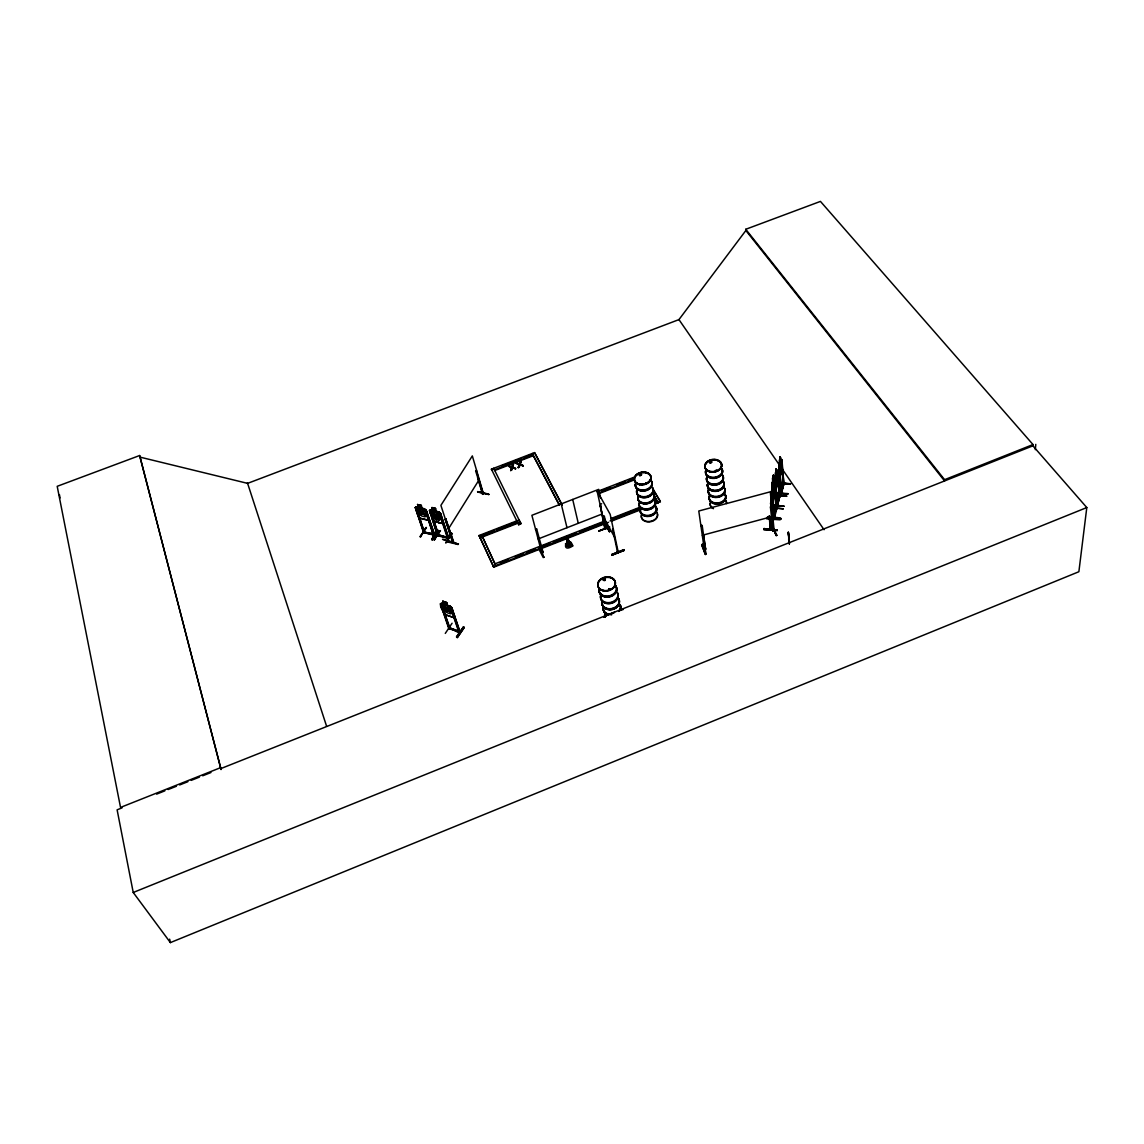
<?xml version="1.0" encoding="UTF-8"?>
<svg xmlns="http://www.w3.org/2000/svg" width="1144" height="1144" viewBox="0 0 1144 1144"><rect width="100%" height="100%" fill="white"/><g stroke="black" fill="none" stroke-linecap="round" stroke-linejoin="round"><path stroke-width="1.5" d="M645.316 483.526L645.759 483.526M645.631 482.711L645.96 483.54M641.126 474.774L639.839 473.916L639.539 475.575M640.969 475.06L641.112 474.131M641.512 474.431L639.853 475.504M612.569 528.742L617.631 552.638L617.217 551.394L618.032 551.522M639.968 475.017L639.382 474.445L640.225 475.346M618.032 551.551L617.331 551.351M605.576 529.172L604.733 529.143L605.333 528.399M605.519 529.229L597.025 490.733L610.167 514.328L618.275 552.38M763.849 529.572L777.334 530.444L763.949 528.571L763.849 529.601L777.319 530.501M763.935 528.614L777.305 530.001M767.338 518.032C779.321 515.572 791.076 521.349 767.338 518.046L780.637 519.319M780.723 518.432L767.424 517.031M610.109 589.332L609.495 588.731L609.638 589.475M567.267 546.303L567.467 539.339L571.314 544.415L569.455 546.675L567.267 546.303L567.338 539.611M608.851 589.832L609.251 588.717L609.037 589.746M608.88 589.289L609.609 588.845L608.966 589.303M776.304 493.307L787.901 493.936M787.873 493.607L776.404 492.821M603.574 580.022L605.047 579.608L604.075 578.75M745.745 229.286L944.586 479.693L944.558 480.938L745.859 230.502L745.745 229.286L820.448 201.401L1033.003 444.558L1032.903 445.831L1086.8 507.55L1078.878 571.728L170.385 942.599L133.233 892.477L117.117 809.823L122.05 807.864M603.231 579.364L603.903 580.323M774.631 487.416L774.831 483.411M448.634 628.542L450.135 628.628L442.113 606.02L441.069 605.662L448.805 628.728C452.338 627.841 461.575 635.964 458.858 630.83M449.692 628.399L448.72 627.341L460.288 632.074L459.044 630.859M450.135 628.628L449.864 627.827M772.257 496.067L772.901 496.839L773.687 493.793L772.529 478.335L773.373 475.103L773.63 478.349L774.774 476.018L777.234 505.605L780.136 495.223M775.975 508.236L776.862 507.45L776.962 508.494M423.695 532.146L415.272 507.464L417.832 515.215L420.062 518.332L428.685 520.434L428.8 517.746M428.685 520.434L428.871 517.889M774.645 516.43L773.887 518.132L771.442 492.092L772.014 487.802L774.431 518.16L771.842 493.007L774.731 517.188L773.802 517.274L776.09 508.708M781.08 492.363C782.053 492.306 781.266 493.278 783.297 484.127M780.365 460.017L779.979 456.742L779.107 465.579L781.581 493.379L784.069 482.897L783.254 483.669M771.027 529.558L773.487 518.904L772.672 520.577M770.627 527.827L771.285 528.857L770.384 528.742M1035.32 449.678L1035.778 444.358M453.996 617.574L454.282 615.157M459.016 631.688L460.045 632.489L451.823 607.65L450.25 606.234L441.327 603.346C438.381 605.734 443.7 611.911 445.259 614.671L454.125 617.703L454.411 615.215M772.186 500.243C767.61 503.918 776.719 467.939 772.986 484.77C772.214 475.418 771.542 493.05 772.672 494.437L772.944 485.757L772.143 488.803M775.561 476.276L776.075 481.91L776.347 473.273L774.831 479.579M781.037 493.121L778.835 467.181L780.809 457.643L783.44 483.869L781.152 493.236L784.026 483.068M772.157 485.714L774.745 476.161M566.752 545.545L567.352 539.467M775.989 468.997L775.131 477.892L776.29 484.327L777.276 477.305L776.132 469.011L776.39 472.272L776.976 470.027L775.031 477.377M772.629 484.026L772.686 478.349M426.412 527.541L420.02 536.808L426.354 527.584M440.497 530.687L433.991 539.925L440.04 530.587M783.282 508.894L771.699 507.764M772.472 504.676L784.098 506.277L772.386 505.591M775.031 495.395L786.672 495.924L775.017 494.866M776.047 508.251L776.819 507.621M774.116 516.416L776.418 508.236M777.191 504.647L777.248 503.846M777.262 505.505L779.965 495.895M774.374 518.075L776.89 508.408M777.82 505.462L775.26 480.437L777.706 505.648L779.407 496.296M766.666 518.833L780.079 519.834M778.95 483.24L790.518 483.769M773.444 482.325C776.132 481.696 773.616 508.222 772.057 500.114M775.989 489.546L777.934 478.02L777.949 481.996M776.147 489.56L778.063 481.981M771.842 493.007L771.614 493.908L772.314 493.05M776.79 509.18L776.061 509.252L773.873 479.379L773.058 482.411M779.464 496.911L777.534 471.714L779.379 496.696M774.617 484.212L773.916 485.056M775.503 481.367L775.732 480.48M777.991 471.757L777.305 472.601M770.341 528.628C778.02 504.704 767.095 537.537 771.127 527.913M772.701 519.834L773.43 518.875M769.111 515.844L770.441 529.701L770.713 528.7M771.943 523.909L773.444 519.09M769.583 515.887L770.913 529.758L771.213 528.771M772.572 481.51L771.871 484.784M776.132 469.011L775.432 475.275M772.043 485.742L772.457 482.768M775.46 473.201L775.975 471.271M781.881 469.798L779.936 477.248L781.881 465.837M779.221 468.125L781.209 492.449M783.354 484.756L781.495 459.516L783.997 484.613L783.268 484.541M783.926 484.598L781.953 459.559M772.543 530.358L772.886 531.274C776.09 530.802 769.941 530.716 773.83 529.758M779.55 462.991L779.979 456.742L781.223 465.093L780.237 472.043L779.607 471.228M779.45 460.918L779.865 457.986M772.758 520.792L770.699 495.681L773.415 520.649M773.301 520.82L771.17 495.724M539.224 548.033L543.929 557.285L543.243 557.543L538.738 548.691L539.425 548.434M772.643 478.364L773.373 475.103M770.484 503.903L770.641 502.802M452.08 623.237L445.288 633.404M518.346 467.681L519.204 464.879L516.073 463.02L519.09 464.407L518.346 467.681L519.748 464.65L523.123 465.851L519.748 464.65M519.233 467.338L519.876 465.122M516.201 463.492L519.49 464.235L520.906 461.161L520.163 464.478L523.123 465.851M519.49 464.235L520.019 461.504M510.796 470.584L511.668 467.782L508.537 465.908L511.54 467.295L510.796 470.584L512.212 467.538L515.572 468.754L512.212 467.538M511.683 470.241L512.34 468.025M508.665 466.394L511.954 467.138L513.37 464.064L512.612 467.381L515.572 468.754M511.954 467.138L512.483 464.392M704.089 548.476L705.548 548.076M702.173 525.525L700.843 525.525L702.173 525.525L705.662 549.306L704.232 549.263L705.662 548.934M520.163 464.478L520.906 461.161M512.612 467.381L513.37 464.064M618.89 598.97L618.732 598.855A8.723 6.721 -12.3 0 1 611.597 608.594A8.723 6.721 -12.3 0 1 602.059 601.658M715.415 470.47L716.559 470.298M716.845 470.627L715.744 470.799M709.752 461.876L711.454 461.561M711.025 462.533L711.496 461.876M709.68 462.676L709.909 461.275L710.224 462.533M483.211 492.549C480.809 495.838 485.042 493.507 482.711 492.563C482.339 493.436 482.839 495.009 483.011 493.379L476.662 471.843M483.397 493.579L472.329 455.913L440.898 505.376L452.995 542.656C454.683 539.811 450.908 543.829 453.238 541.512M458.358 544.058C427.942 535.692 449.049 539.868 458.143 544.501L446.832 541.755L447.004 540.769M447.075 541.255L458.458 543.986M603.717 580.251L603.303 579.179M640.025 474.259L641.012 474.617L639.753 475.232M641.012 474.159L640.64 475.275M641.527 475.017L641.427 474.217M605.047 579.608L604.146 579.064M605.162 579.608L604.075 580.337M639.482 474.445L639.639 474.86M701.73 544.859C703.388 541.584 707.149 554.583 705.39 554.54L701.73 544.859L705.405 554.482M605.433 526.812L606.792 526.726M606.678 526.726L606.806 527.656L604.289 515.915M607.006 527.47L605.534 527.398M482.453 494.079L477.563 477.434M452.609 542.342L445.173 519.562L445.702 518.704L453.639 541.841M542.957 552.566C541.598 552.052 541.612 550.507 542.871 552.609L541.798 553.038L531.888 515.301L598.698 489.36L600.529 497.926M541.527 552.166L541.913 553.024L543.1 552.466L536.679 529.014L535.564 529.457L536.679 529.014M777.734 504.59L777.963 503.732L777.52 504.518M771.056 529.658L769.984 516.702M783.297 508.737L771.699 507.578M786.571 496.31L774.989 494.894M790.418 484.155L778.907 482.739M704.332 548.305C703.488 550.75 707.106 548.848 704.346 549.663L698.784 511.011L770.284 491.82L774.188 530.916L774.116 530.044L772.715 530.487M776.318 507.464L773.873 518.003M779.994 496.839L777.534 471.714M770.613 528.785L769.526 516.659M781.667 493.25L779.693 468.168M572.701 545.988C559.33 554.64 567.896 532.603 572.844 545.831M704.232 548.434L705.233 548.048M433.033 510.567L431.517 511.039L433.276 516.416L435.864 519.162L439.296 520.034L440.397 518.232L438.638 512.898L436.479 511.454L440.597 513.37L448.605 538.495L447.576 538.281M488.831 494.594L477.563 491.605L488.745 494.094M452.91 541.655C454.44 539.324 450.893 542.442 453.181 541.612L446.26 520.406M482.825 492.449L482.768 493.364M477.706 492.077L488.86 494.437M476.076 471.142L476.576 470.327L475.675 471.056L483.011 494.194M446.103 518.804L445.173 519.562M448.534 528.728L479.279 479.493M432.361 539.882C444.773 523.022 433.462 531.817 432.289 539.811M433.347 534.005L424.51 532.189L434.506 534.076L433.376 533.719L433.347 534.963L425.711 512.083L426.941 511.997L425.711 512.083M434.291 534.391L433.118 534.205L434.391 534.048M433.333 534.906L425.911 511.754M431.646 539.282L437.48 529.929M431.731 539.725L437.737 530.373M423.194 531.645L424.424 531.96M421.321 505.362L417.546 504.576L421.321 505.362L422.136 508.408L426.169 510.253L434.52 535.249L423.609 532.546L434.777 534.891L426.24 510.152L424.824 508.837L416.216 506.778M420.062 518.332L417.903 515.115M437.451 534.448L447.175 537.58C449.878 535.592 446.732 539.997 447.604 536.979M451.551 533.204L452.323 533.833L445.717 543.014L451.637 533.261M422.293 508.236L424.381 509.695L426.183 515.029L425.125 516.845L421.693 516.015L419.076 513.298L417.245 507.979L418.761 507.464L417.774 504.604M423.552 532.589L415.93 509.352L416.931 509.595L424.424 532.818L424.267 532.017M424.538 532.775L416.931 509.595M438.538 535.321L438.509 534.606L438.953 535.592L437.508 535.592L429.558 510.467L430.587 509.924L429.443 510.639L434.248 521.392L442.9 523.552L434.219 521.435L442.9 523.552M431.488 511.082L433.004 510.467L430.502 509.809L439.082 512.054L440.526 513.484L436.393 511.568L435.607 508.508L431.917 507.564L432.904 510.41M439.939 515.301L441.169 515.229L439.939 515.301L447.547 538.323M432.132 518.118L434.219 521.435L442.785 523.437M448.348 538.481L437.637 535.664L430.158 512.426L431.174 512.684L438.953 535.592M437.294 534.877L438.681 535.95L431.174 512.684M436.836 521.964L431.917 507.564M430.516 509.795L439.053 512.126M456.542 636.908L463.506 626.841L464.235 627.484L457.343 637.594L456.542 636.908L463.463 626.812M456.842 637.38L463.677 627.227M464.235 627.47L457.343 637.58M448.834 628.671L460.16 632.089L451.708 607.65M449.492 628.127L448.705 627.427L449.306 628.199M454.125 617.703L445.259 614.671M451.108 609.509L452.395 609.509L451.108 609.509L458.93 632.232M450.25 606.234L451.737 607.764M448.906 627.355L449.835 629.014L442.113 606.02M443.858 604.075L442.871 601.229L446.675 602.516L447.576 605.462L449.792 606.992L451.608 612.269L450.493 613.856L446.961 612.655L444.287 609.781L442.442 604.504L444.015 604.204M446.675 602.516L442.785 601.344M711.825 462.147L710.252 462.762M609.966 589.374L608.751 589.589M605.305 580.251L604.99 579.078M602.988 579.379L604.089 578.649M779.55 465.208L678.95 319.605L745.859 230.502M453.167 542.471L452.967 540.697M482.754 493.479L482.654 492.635M566.852 544.615L567.467 539.339M773.787 478.364L774.316 477.763L776.004 489.36M772.929 518.933L773.044 519.691M609.008 588.731L608.622 589.603M609.066 588.96L609.223 588.688M603.674 578.907L603.832 580.022M716.373 470.356L716.888 470.341M645.888 483.411L645.102 483.64M641.269 475.103L640.468 475.504M415.201 507.578L418.69 507.578L417.617 504.475M415.329 507.636L416.23 506.978M429.586 510.71L432.947 510.696M604.804 529L600.185 505.391L605.505 529.314M541.598 551.708L541.798 552.495M705.934 554.325L702.302 544.258M440.34 603.903L441.484 603.346M711.454 462.533L710.553 462.791M423.58 531.331L423.68 532.575M434.405 535.206L434.034 534.391M447.375 538.166L447.104 537.351L448.348 537.237M779.636 495.066L779.55 496.024M603.717 617.174L606.42 616.087M620.434 610.453L623.38 609.409M133.233 892.477L1086.8 507.55M609.352 531.66L610.024 531.374L609.352 531.66L604.504 523.008M944.586 479.693L1033.003 444.558M220.106 767.853L120.535 807.421L57.2 486.314L139.639 455.526L221.064 769.483L139.639 455.526M156.628 794.122L164.85 790.847M168.154 789.532L176.376 786.271M179.665 784.956L187.902 781.681M191.191 780.38L199.428 777.105M202.717 775.789L210.954 772.529M220.835 768.596L1032.903 445.831M610.51 613.77L614.557 612.169M613.942 612.941L611.339 613.971L611.568 614.943M605.519 526.669L606.534 526.383M541.713 552.638C543.629 553.238 541.97 550.121 542.942 551.866M541.87 552.952L542.971 552.509M606.706 527.227L605.834 528.028L605.476 527.155M611.725 554.511L624.038 549.649L624.266 550.378L611.968 555.24L611.725 554.511L624.052 549.721M624.266 550.35L611.811 554.912M601.315 507.65L600.557 504.161L601.673 503.717M609.623 527.098L598.812 531.03L609.466 526.64M598.827 531.059L609.523 526.969M570.599 541.999L565.379 543.958M538.166 538.953L602.244 513.956M604.132 521.221L495.052 563.82L495.266 564.535M610.739 518.632L640.483 507.021M500.228 562.591L508.479 559.373M515.086 556.785L523.351 553.553M526.655 552.266L534.906 549.048M541.512 546.46L549.778 543.228M553.081 541.941L576.204 532.904M579.507 531.617L602.631 522.579M612.54 518.718L640.626 507.75M652.466 488.088L660.288 501.229L654.811 504.232M608.508 522.322L493.693 567.209L493.479 566.494L606.706 522.25M610.009 520.963L639.796 509.323M654.683 503.503L657.986 502.216L653.61 494.837M658.072 502.874L660.288 501.229M611.826 521.035L641.584 509.409M493.693 567.209L479.093 535.506L519.233 519.919L519.433 520.634M479.307 536.207L493.75 530.601M496.968 529.357L516.216 521.893M596.939 491.648L634.877 476.919M518.647 522.922L480.094 537.894L479.865 537.179L520.048 521.578L520.248 522.293M602.044 490.461L610.281 487.258M616.873 484.698L625.124 481.495M628.428 480.208L633.376 478.292M599.485 492.621L634.162 479.15M518.704 524.796L520.835 523.18L518.704 524.796L491.419 469.169L534.563 452.609L562.333 505.19M599.642 493.35L634.305 479.879M501.916 465.923L521.235 458.515M524.452 457.285L532.489 454.197L532.317 453.467L559.202 504.547M508.537 465.908L511.826 466.652M516.073 463.02L519.362 463.763M512.612 464.879L513.499 464.536M520.148 461.976L521.02 461.647M510.667 470.112L511.554 469.769M518.218 467.21L519.104 466.866M711.053 462.491L710.138 462.476M770.541 507.192L771.599 506.535L770.398 506.863L773.058 531.331L772.529 530.115M772.271 525.882L776.89 535.335L776.161 535.535L772.143 525.511M772.1 525.983L772.815 525.797M772.958 530.416L773.859 530.173M776.89 535.306L776.161 535.535M702.359 535.278L772.658 516.416M773.859 530.587L773.973 529.715M604.49 522.536L609.509 531.531M710.495 461.089L711.468 461.189M710.567 461.461L711.439 461.733M425.911 527.484L420.634 536.965M604.061 578.664L604.79 578.664M788.688 536.522L788.273 532.074L789.389 543.414M788.316 532.446L788.831 536.908M789.288 543.8L788.745 537.294L789.489 543.786M788.902 539.081L789.231 543.572L788.674 538.752L788.759 540.368M788.631 536.922L789.131 540.54M434.42 539.982L440.011 530.63M606.663 526.326L606.563 527.227M437.895 535.263L437.737 534.405M777.906 478.106L777.319 470.084M779.007 465.05L778.807 467.252M775.432 487.673L776.147 489.375M774.559 490.461L774.588 494.437M774.631 476.004L775.046 479.379M779.078 482.697L790.547 483.798M778.964 483.054L790.433 484.127M775.046 495.195L786.586 496.281M772.929 481.395L772.357 483.497M776.39 492.95L787.901 494.065M770.827 505.062L784.098 506.277M771.299 505.948L771.285 503.288M640.154 475.704L639.196 475.089M609.652 588.731L610.052 589.031M448.048 537.709L448.319 538.524M459.459 631.702L459.001 630.916M415.715 509.666L416.731 509.924M428.628 520.205L420.177 518.16L418.018 515.129M140.512 457.243L247.605 483.369L679.064 319.562M423.666 531.331L424.524 531.602M432.832 508.351L435.378 509.881L432.847 508.322L435.063 508.894M436.779 512.426L433.333 511.554L436.793 512.412L438.552 517.76L435.106 516.888M429.944 512.755L430.959 513.012M433.176 509.28L435.378 509.866M438.753 535.006L447.39 537.251M440.483 513.384L448.82 538.166L447.847 537.852L440.154 514.972M435.135 516.859L438.552 517.746M439.31 520.019L435.893 519.119L433.304 516.373M437.837 535.292L448.691 538.095M711.01 461.275L711.496 462.033M441.412 603.46L443.943 604.318L442.871 601.229M450.15 606.42L447.49 605.519L446.503 602.673M440.826 606.02L441.87 606.377M449.935 628.056L458.815 631.116M571.314 544.415L567.824 539.253M520.034 464.006L522.994 465.365M512.483 466.895L515.458 468.268M709.923 462.834L709.466 461.904M436.465 511.468L438.638 512.898M618.089 552.023L618.089 551.494M603.203 580.265L604.733 580.623L605.39 579.121M777.991 504.776L777.076 504.676M438.996 512.226L440.411 513.484M443.186 611.382L445.388 614.5M432.089 518.203L434.277 521.364M781.566 468.139L824.052 529.715M567.982 539.31L570.799 543.643M773.659 484.999L774.388 486.143L774.016 478.235L773.544 483.597L772.829 482.553L772.586 483.826M652.595 488.817L660.417 501.959M654.611 497.025L658.115 502.945M611.94 555.169L624.152 550.121M605.104 522.708L610.024 531.388M602.202 514.7L615.186 538.266M568.053 539.582L571.228 545.331M561.69 504.361L534.563 452.609M533.304 455.741L559.373 505.262M539.239 548.448L543.929 557.285M521.035 523.895L493.679 468.296L491.62 469.884L491.419 469.169M495.366 564.721L482.225 536.264L496.081 566.266M479.093 535.506L493.479 566.494M567.953 539.711L570.541 546.16M440.411 603.789L449.149 628.228M451.351 609.151L459.13 631.731M433.562 533.719L433.805 534.591M247.419 482.782L326.583 726.226M772.2 500.128L772.758 501.916M482.596 493.55L482.839 494.38M788.917 540.511L789.188 543.429M780.094 477.077L779.55 475.246L779.936 477.248M567.767 539.796L569.455 546.675M561.218 503.918L566.995 527.713M567.638 539.253L568.282 541.941M572.701 499.456L578.278 523.308M603.188 516.359L605.662 527.999M169.655 939.167L170.385 942.599M59.431 494.637L60.046 497.955M657.013 500.557L657.142 501.286M703.331 534.005L705.562 549.449M788.745 537.294L788.502 532.432M770.269 528.614L770.355 529.629M567.581 539.811L568.268 546.718M771.957 484.727L772.615 490.576M775.26 480.437L777.391 504.718M788.974 541.841C789.017 538.996 789.303 546.875 789.217 542.428M652.738 488.674A8.365 6.063 -10.4 0 1 647.204 497.397A8.365 6.063 -10.4 0 1 636.836 493.15M652.781 488.245A8.48 6.149 -10.4 0 1 646.088 497.34A8.48 6.149 -10.4 0 1 636.665 491.176M652.638 492.921A8.337 6.063 -10.4 0 1 648.219 502.931A8.337 6.063 -10.4 0 1 637.894 497.082M652.552 492.578A8.323 6.049 -10.4 0 1 648.147 502.559A8.323 6.049 -10.4 0 1 637.837 496.725M652.695 493.193A8.351 6.077 -10.4 0 1 648.276 503.231A8.351 6.077 -10.4 0 1 637.923 498.97M637.937 497.368A8.351 6.077 -10.4 0 0 648.276 503.231A8.351 6.077 -10.4 0 0 653.782 494.494M650.478 480.251A8.523 6.149 -10.5 0 1 645.96 490.418A8.523 6.149 -10.5 0 1 635.406 484.498M652.538 487.558A8.365 6.063 -10.4 0 1 645.945 496.539A8.365 6.063 -10.4 0 1 636.636 490.447M651.551 481.981A8.408 6.063 -10.5 0 1 644.93 490.976A8.408 6.063 -10.5 0 1 635.592 484.884M652.709 487.902A8.48 6.149 -10.4 0 1 646.031 497.011A8.48 6.149 -10.4 0 1 636.593 490.833M650.421 479.894A8.523 6.149 -10.5 0 1 645.888 490.075A8.523 6.149 -10.5 0 1 635.335 484.155M650.264 479.565A8.408 6.063 -10.5 0 1 645.788 489.603A8.408 6.063 -10.5 0 1 635.378 483.769M656.055 507.407A8.251 6.049 -10.3 0 1 649.563 516.344A8.251 6.049 -10.3 0 1 640.368 510.238M656.098 506.978A8.38 6.135 -10.3 0 1 649.506 516.044A8.38 6.135 -10.3 0 1 640.182 509.866M655.955 511.525A8.237 6.063 -10.3 0 1 651.594 521.507A8.237 6.063 -10.3 0 1 641.369 515.644M657.485 513.942A8.208 6.035 -10.3 0 1 649.42 521.507A8.208 6.035 -10.3 0 1 641.341 515.272M655.869 511.168A8.208 6.035 -10.3 0 1 656.928 512.455M653.839 499.156A8.408 6.149 -10.4 0 1 649.392 509.294A8.408 6.149 -10.4 0 1 638.967 503.36M654.783 505.033A8.265 6.063 -10.3 0 1 650.421 515.014A8.265 6.063 -10.3 0 1 640.168 509.151M653.825 499.599A8.294 6.063 -10.4 0 1 649.434 509.595A8.294 6.063 -10.4 0 1 639.153 503.732M654.94 505.348A8.38 6.135 -10.3 0 1 650.507 515.472A8.38 6.135 -10.3 0 1 640.125 509.523M653.782 498.827A8.408 6.149 -10.4 0 1 649.334 508.966A8.408 6.149 -10.4 0 1 638.895 503.017M653.624 498.498A8.308 6.063 -10.4 0 1 650.25 508.165A8.308 6.063 -10.4 0 1 638.924 504.232M653.81 494.837A8.308 6.049 -10.4 0 1 647.261 503.789A8.308 6.049 -10.4 0 1 638.023 497.697M617.574 593.636A8.809 6.764 -12.3 0 1 610.467 603.574A8.809 6.764 -12.3 0 1 600.843 596.596M617.617 593.207A8.938 6.864 -12.3 0 1 609.251 603.431A8.938 6.864 -12.3 0 1 601.286 594.422M618.79 599.127A8.794 6.778 -12.3 0 1 611.697 609.066A8.794 6.778 -12.3 0 1 602.087 602.073M618.732 598.855A8.794 6.778 -12.3 0 1 611.64 608.794A8.794 6.778 -12.3 0 1 602.03 601.801M615.057 585.185A8.98 6.864 -12.4 0 1 610.081 596.496A8.98 6.864 -12.4 0 1 599.141 589.689M617.345 592.535A8.823 6.764 -12.3 0 1 610.224 602.488A8.823 6.764 -12.3 0 1 600.6 595.509M616.158 587.087A8.852 6.778 -12.4 0 1 609.008 597.039A8.852 6.778 -12.4 0 1 599.342 590.061M616.416 591.391A8.938 6.864 -12.3 0 1 615.744 600.357A8.938 6.864 -12.3 0 1 604.432 602.359A8.938 6.864 -12.3 0 1 601.201 594.093M614.986 584.841A8.98 6.864 -12.4 0 1 610.009 596.153A8.98 6.864 -12.4 0 1 599.056 589.346M614.8 584.527A8.866 6.778 -12.4 0 1 609.895 595.681A8.866 6.778 -12.4 0 1 599.098 588.96M620.205 605.176A8.852 6.85 -12.3 0 1 620.119 610.467M608.551 615.072A8.852 6.85 -12.3 0 1 603.388 608.136M620.162 605.591A8.709 6.735 -12.3 0 1 620.692 609.051A8.737 6.75 -12.3 0 0 620.177 605.591M603.56 610.295A8.709 6.735 -12.3 0 0 606.763 614.585A8.737 6.75 -12.3 0 1 603.546 610.295M620.134 604.833A8.852 6.85 -12.3 0 1 620.048 610.138M608.479 614.743A8.852 6.85 -12.3 0 1 603.303 607.807M618.832 599.342A8.794 6.778 -12.3 0 1 611.754 609.28A8.794 6.778 -12.3 0 1 602.144 602.287M605.319 617.259A8.68 6.735 -12.3 0 1 604.818 613.799M605.019 616.645A8.666 6.735 -12.3 0 1 605.062 614.871M604.804 616.301A8.809 6.835 -12.3 0 1 604.847 614.5M604.733 615.972A8.809 6.835 -12.3 0 1 604.776 614.171M722.665 476.061A8.423 6.077 -7.8 0 1 715.257 485.17A8.423 6.077 -7.8 0 1 707.192 477.391M722.722 475.632A8.551 6.163 -7.8 0 1 715.214 484.856A8.551 6.163 -7.8 0 1 707.035 476.976M723.408 481.738A8.408 6.092 -7.7 0 1 717.102 490.704A8.408 6.092 -7.7 0 1 707.45 484.641M707.421 484.198A8.38 6.063 -7.8 0 0 717.045 490.233A8.38 6.063 -7.8 0 0 723.323 481.309A8.408 6.092 -7.8 0 1 717.073 490.418A8.408 6.092 -7.8 0 1 707.407 484.355M721.864 468.854A8.594 6.163 -7.9 0 1 714.314 478.106A8.594 6.163 -7.9 0 1 706.091 470.213M722.522 474.932A8.437 6.077 -7.8 0 1 716.201 483.883A8.437 6.077 -7.8 0 1 706.52 477.834M721.807 469.297A8.466 6.092 -7.9 0 1 714.356 478.406A8.466 6.092 -7.9 0 1 706.248 470.627M722.679 475.275A8.551 6.163 -7.8 0 1 716.273 484.37A8.551 6.163 -7.8 0 1 706.463 478.235M721.821 468.511A8.594 6.163 -7.9 0 1 714.256 477.749A8.594 6.163 -7.9 0 1 706.048 469.869M721.664 468.153A8.48 6.092 -7.9 0 1 714.199 477.277A8.48 6.092 -7.9 0 1 706.091 469.498M725.096 495.023A8.323 6.077 -7.6 0 1 717.788 504.075A8.323 6.077 -7.6 0 1 709.809 496.296M725.153 494.594A8.437 6.149 -7.6 0 1 717.746 503.789A8.437 6.149 -7.6 0 1 709.652 495.895M713.441 508.68A8.251 6.035 -7.6 0 1 710.095 503.331M725.768 500.514A8.251 6.035 -7.6 0 1 726.454 503.56M713.398 508.293A8.237 6.035 -7.6 0 1 710.067 502.974M725.696 500.142A8.237 6.035 -7.6 0 1 726.397 503.203M723.151 486.701A8.48 6.163 -7.7 0 1 723.008 494.666A8.48 6.163 -7.7 0 1 712.283 496.61A8.48 6.163 -7.7 0 1 708.737 489.317M724.953 493.922A8.323 6.077 -7.6 0 1 717.645 502.974A8.323 6.077 -7.6 0 1 709.652 495.195M724.881 489.904A8.351 6.077 -7.7 0 1 715.815 497.54A8.351 6.077 -7.7 0 1 708.894 489.718M723.108 487.144A8.351 6.077 -7.7 0 1 724.252 488.416M725.11 494.251A8.437 6.149 -7.6 0 1 717.703 503.446A8.437 6.149 -7.6 0 1 709.609 495.552M723.094 486.357A8.48 6.163 -7.7 0 1 722.965 494.322A8.48 6.163 -7.7 0 1 712.24 496.267A8.48 6.163 -7.7 0 1 708.694 488.974M724.109 487.315A8.365 6.077 -7.7 0 1 716.759 496.396A8.365 6.077 -7.7 0 1 708.751 488.602M723.451 482.296A8.38 6.063 -7.7 0 1 718.232 490.99A8.38 6.063 -7.7 0 1 707.607 486.772M723.437 481.967A8.408 6.092 -7.7 0 1 717.131 490.919A8.408 6.092 -7.7 0 1 707.478 484.856M781.452 466.695L781.18 467.853L780.48 466.652L780.022 472.329L779.421 465.179L779.693 464.178L780.38 465.25L780.823 459.859L780.594 465.308L781.452 466.695M773.473 484.656L773.244 490.061L774.13 491.52L773.859 492.563L773.129 491.419L772.672 497.154L772.901 491.434L772.028 490.032L772.3 489.003L773.015 490.018L773.473 484.656M776.862 472.172L776.633 477.563L777.505 479.05L777.234 480.08L776.519 478.921L776.075 484.627L776.29 478.921L775.446 477.477L775.718 476.462L776.418 477.52L776.862 472.172M767.452 517.446L780.751 518.833L767.452 517.446M426.169 516.302L422.036 512.855C422.022 516.931 417.403 514.571 421.092 512.069L417.617 508.222L421.664 511.597C421.693 507.679 426.126 510.052 422.608 512.426L426.169 516.302M442.985 520.992L442.714 523.537L442.985 520.978M443.114 521.035L442.842 523.666L443.114 521.035M440.368 519.505L436.25 516.015C436.078 520.005 431.674 517.703 435.306 515.215L431.874 511.439L435.878 514.757C435.964 510.853 440.368 513.27 436.822 515.587L440.368 519.505M451.58 613.499L447.333 609.738C447.232 613.484 442.671 611.01 446.36 608.88L442.828 604.919L446.961 608.494C447.132 604.833 451.465 607.464 447.919 609.394L451.58 613.499M780.809 466.68L780.036 469.641L780.308 461.018L780.809 466.68M773.401 476.376L772.972 479.336L773.401 476.376M431.903 507.593L435.607 508.508L431.831 507.693M533.118 454.997L494.437 469.841L494.637 470.556L533.304 455.712L533.118 454.997M775.518 484.112L775.532 488.073L775.518 484.112M420.777 505.762L418.561 505.233L421.106 506.721L420.777 505.762M422.536 509.252L419.09 508.422L420.906 513.742L424.352 514.586L422.536 509.252M446.103 602.817L443.829 602.059L446.432 603.775L446.103 602.817M447.89 606.349L444.344 605.147L446.174 610.41L449.721 611.611L447.89 606.349M776.347 535.421L772.071 525.482L776.247 535.378M639.424 484.141A8.423 6.063 -10.5 0 0 650.893 476.676A8.423 6.063 -10.5 0 0 637.523 473.816A8.423 6.063 -10.5 0 0 639.424 484.141M639.525 484.727A8.423 6.063 -10.5 0 0 651.007 477.262A8.423 6.063 -10.5 0 0 637.623 474.402A8.423 6.063 -10.5 0 0 639.525 484.727M639.453 484.412A8.451 6.077 -10.5 0 0 650.979 476.919A8.451 6.077 -10.5 0 0 637.551 474.045A8.451 6.077 -10.5 0 0 639.453 484.412M639.41 484.184A8.451 6.077 -10.5 0 0 650.936 476.69A8.451 6.077 -10.5 0 0 637.508 473.831A8.451 6.077 -10.5 0 0 639.41 484.184M603.045 590.318A8.909 6.792 -12.4 0 0 615.3 582.124A8.909 6.792 -12.4 0 0 601.258 578.678A8.909 6.792 -12.4 0 0 603.045 590.318M603.174 590.847A8.88 6.764 -12.4 0 0 615.386 582.682A8.88 6.764 -12.4 0 0 601.401 579.25A8.88 6.764 -12.4 0 0 603.174 590.847M603.088 590.547A8.909 6.792 -12.4 0 0 615.343 582.353A8.909 6.792 -12.4 0 0 601.315 578.907A8.909 6.792 -12.4 0 0 603.088 590.547M618.689 611.368A8.723 6.735 -12.3 0 0 619.919 604.518A8.737 6.75 -12.3 0 1 618.704 611.368M603.36 607.435A8.723 6.735 -12.3 0 0 610.624 614.571A8.737 6.75 -12.3 0 1 603.346 607.435M609.552 609.738A8.752 6.75 -12.3 0 0 619.404 603.131A8.723 6.721 -12.3 0 1 609.552 609.709A8.752 6.75 -12.3 0 1 602.244 602.602A8.723 6.721 -12.3 0 0 609.552 609.709M619.433 601.344A8.752 6.75 -12.3 0 0 618.875 599.671A8.723 6.721 -12.3 0 1 619.39 601.358M708.25 470.742A8.508 6.092 -7.9 0 0 721.635 465.494A8.508 6.092 -7.9 0 0 709.723 460.102A8.508 6.092 -7.9 0 0 708.25 470.742M708.351 471.314A8.48 6.077 -7.9 0 0 721.692 466.08A8.48 6.077 -7.9 0 0 709.809 460.703A8.48 6.077 -7.9 0 0 708.351 471.314A8.466 6.063 -7.9 0 0 721.678 466.094A8.466 6.063 -7.9 0 0 709.823 460.717A8.466 6.063 -7.9 0 0 708.365 471.314M708.279 470.999A8.523 6.106 -7.9 0 0 721.678 465.737A8.523 6.106 -7.9 0 0 709.752 460.346A8.523 6.106 -7.9 0 0 708.279 470.999"/></g></svg>
